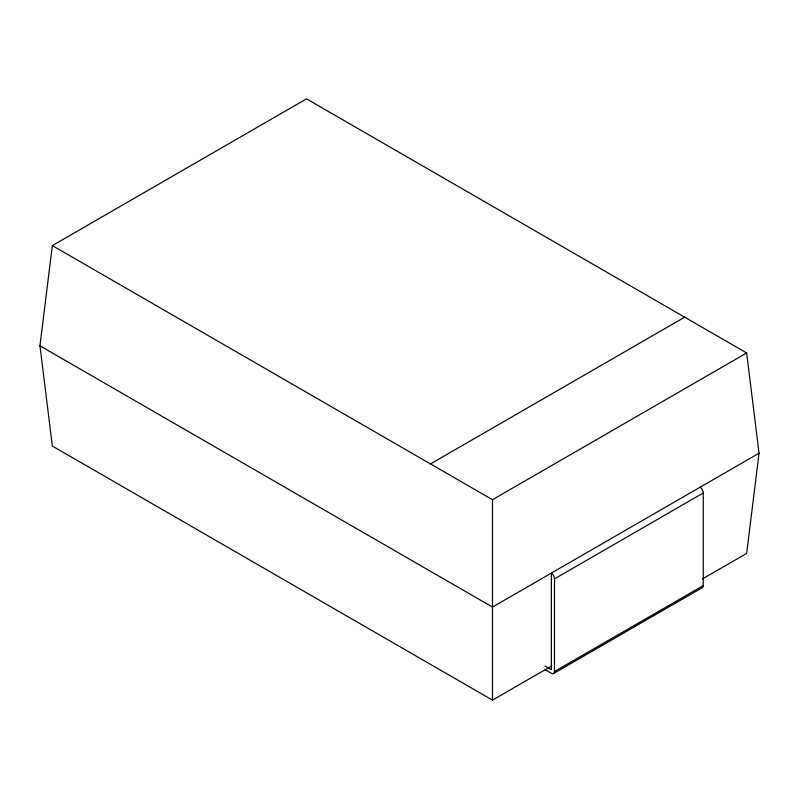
<?xml version="1.0" encoding="UTF-8"?>
<svg xmlns="http://www.w3.org/2000/svg" width="799" height="799" viewBox="0 0 799 799"><rect width="100%" height="100%" fill="white"/><g stroke="black" fill="none" stroke-linecap="round" stroke-linejoin="round"><path stroke-width="1.2" d="M551.65 665.986L492.484 700.144L52.344 446.032L39.95 345.817L52.344 245.603L306.516 98.856L746.656 352.968L759.05 453.183L746.656 553.397L702.561 578.856M430.491 463.919L684.663 317.183M52.344 245.603L492.484 499.715L746.656 352.968M759.05 453.183L492.484 607.08L39.95 345.817M545.178 669.722L551.38 673.297A4.385 2.527 60 0 0 554.476 671.51L554.476 578.885L703.26 492.983A4.944 2.856 60 0 0 700.154 487.19M554.476 671.51L703.26 585.607L703.26 492.983M553.567 673.517L702.351 587.615M544.928 665.996L551.38 669.722L551.38 573.083A4.944 2.856 60 0 1 554.476 578.885M492.484 499.715L492.484 700.144M703.26 585.607A4.385 2.527 60 0 1 700.563 587.605"/></g></svg>
